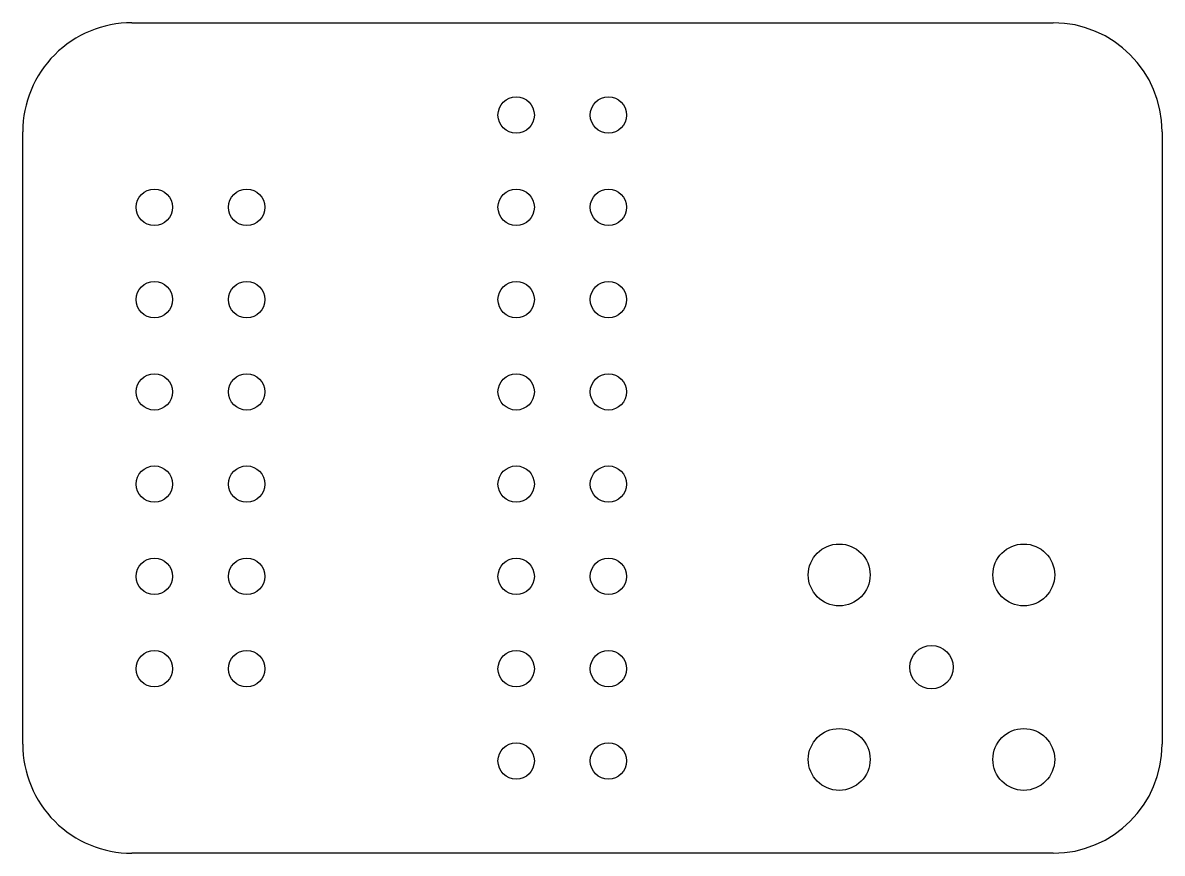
# Model space of a CAD drawing. Extents: x 4.27 to 5.5, y -5.25 to -4.35.
import ezdxf

# ---------------------------------------------------------------- set-up
doc = ezdxf.new("R2010")
doc.units = 0
doc.header["$MEASUREMENT"] = 0
doc.layers.add('BLACK', color=7, linetype='CONTINUOUS')
doc.layers.add('WHITE', color=7, linetype='CONTINUOUS')

msp = doc.modelspace()

# ---------------------------------------------------------------- linework, layer by layer
at = {"layer": 'BLACK'}
for centre, radius in [((4.8, -4.45), 0.0197), ((4.9, -4.45), 0.0197), ((4.408, -4.55), 0.0197), ((4.508, -4.55), 0.0197), ((4.8, -4.55), 0.0197), ((4.9, -4.55), 0.0197), ((4.408, -4.65), 0.0197), ((4.508, -4.65), 0.0197), ((4.8, -4.65), 0.0197), ((4.9, -4.65), 0.0197), ((4.408, -4.75), 0.0197), ((4.508, -4.75), 0.0197), ((4.8, -4.75), 0.0197), ((4.9, -4.75), 0.0197), ((4.408, -4.85), 0.0197), ((4.508, -4.85), 0.0197), ((4.8, -4.85), 0.0197), ((4.9, -4.85), 0.0197), ((5.15, -4.9484), 0.0335), ((5.35, -4.9484), 0.0335), ((4.408, -4.95), 0.0197), ((4.508, -4.95), 0.0197), ((4.8, -4.95), 0.0197), ((4.9, -4.95), 0.0197), ((4.408, -5.05), 0.0197), ((4.508, -5.05), 0.0197), ((4.8, -5.05), 0.0197), ((4.9, -5.05), 0.0197), ((5.25, -5.0484), 0.0236), ((5.15, -5.1484), 0.0335), ((5.35, -5.1484), 0.0335), ((4.8, -5.15), 0.0197), ((4.9, -5.15), 0.0197)]:
    msp.add_circle(centre, radius, dxfattribs=at)
at = {"layer": 'WHITE', "linetype": 'CONTINUOUS'}
for p, q in [((4.3835, -4.35), (5.3819, -4.35)), ((4.2654, -5.1319), (4.2654, -4.4681)), ((5.5, -4.4681), (5.5, -5.1319)), ((5.3819, -5.25), (4.3835, -5.25))]:
    msp.add_line(p, q, dxfattribs=at)
at = {"layer": 'WHITE'}
for centre, start, end in [((4.3835, -4.4681), 89.9996, 180), ((5.3819, -4.4681), 0, 90), ((4.3835, -5.1319), -180, -89.9996), ((5.3819, -5.1319), -90, 0)]:
    msp.add_arc(centre, 0.1181, start, end, dxfattribs=at)

doc.saveas('drawing.dxf')
